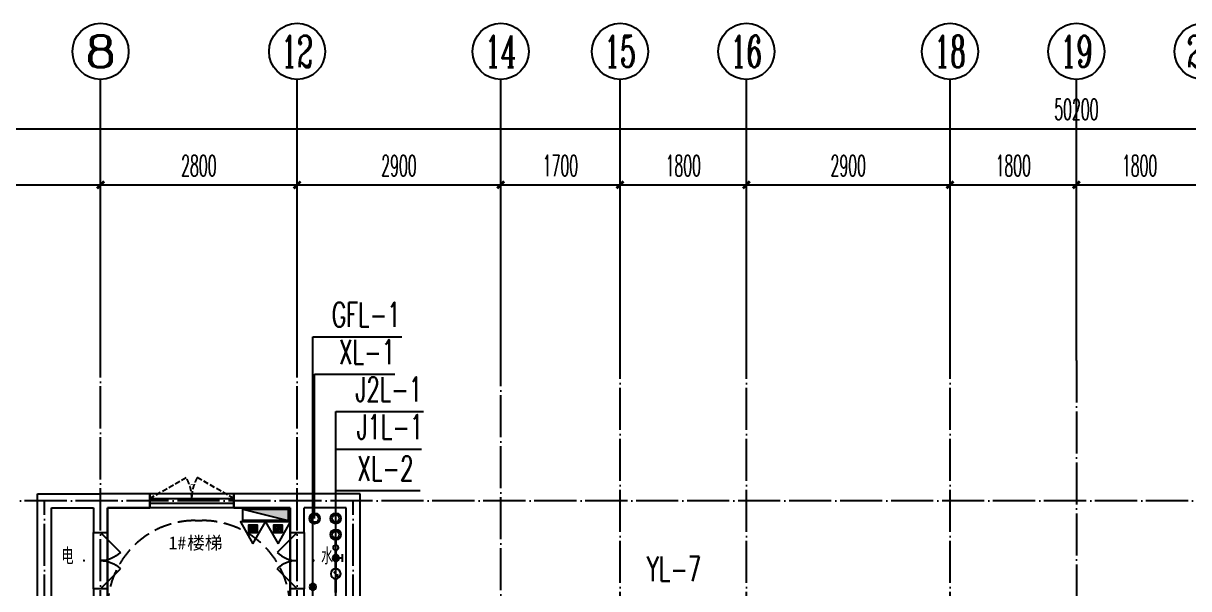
# Model space of a CAD drawing. Extents: x 27938 to 1507990, y 110129 to 923079.
# Drawn here: x 837917 to 854517, y 529540 to 537590 of the extents above; entities that cross this region are included whole.
import ezdxf
from ezdxf.enums import TextEntityAlignment as Align

# ---------------------------------------------------------------- set-up
doc = ezdxf.new("R2010")
doc.units = 0
doc.header["$LTSCALE"] = 1000
doc.header["$MEASUREMENT"] = 0
doc.linetypes.add('DASH', pattern=[0.35, 0.25, -0.1])
doc.linetypes.add('DOTE', pattern=[2.42, 2, -0.2, 0.02, -0.2])
for name, color, linetype in [('AXIS', 3, 'Continuous'), ('AXIS_TEXT', 7, 'Continuous'), ('DIM_SYMB', 3, 'Continuous'), ('DIM_不分区消火栓', 1, 'Continuous'), ('DIM_管井排水', 5, 'Continuous'), ('DIM_给水', 3, 'Continuous'), ('DIM_雨水', 4, 'Continuous'), ('DOTE', 1, 'Continuous'), ('EQUIP_地漏', 7, 'Continuous'), ('EQUIP_消火栓', 7, 'Continuous'), ('EQUIP_消防', 7, 'Continuous'), ('PUB_TEXT', 4, 'Continuous'), ('STAIR', 2, 'Continuous'), ('VPIPE-不分区消火栓', 1, 'Continuous'), ('VPIPE-消防', 1, 'X1'), ('VPIPE-给水', 3, 'J1'), ('VPIPE-给水中', 72, 'J2'), ('WALL', 9, 'Continuous'), ('WINDOW', 4, 'Continuous'), ('WINDOW_TEXT', 7, 'Continuous'), ('污水', 3, 'Continuous'), ('给水', 4, 'Continuous')]:
    doc.layers.add(name, color=color, linetype=linetype)
doc.styles.add('_TCH_AXIS', font='COMPLEX', dxfattribs={"bigfont": 'GBCBIG'})
doc.styles.add('_TCH_DIM_T3', font='SIMPLEX.shx', dxfattribs={"width": 0.494118, "bigfont": 'GBCBIG.shx'})
doc.styles.add('_TCH_WINDOW', font='SIMPLEX.shx', dxfattribs={"width": 0.7, "height": 3.5, "bigfont": 'GBCBIG.shx'})
doc.styles.add('_TWT_SERIAL', font='SIMPLEX', dxfattribs={"width": 0.8, "height": 3.5, "bigfont": 'HZTXT'})
doc.styles.add('COMPLEX', font='COMPLEX')
doc.styles.get("Standard").update_dxf_attribs({"font": 'gbenor.shx', "bigfont": 'gbcbig.shx'})
doc.styles.add('黑体', font='simhei.ttf')
doc.linetypes.add('J1', pattern='A,3,-0.2,["J1",Standard,S=0.25,R=0,X=-0.1,Y=-0.115],-0.35', length=3.55)
doc.linetypes.add('J2', pattern='A,3,-0.2,["J2",Standard,S=0.25,R=0,X=-0.1,Y=-0.115],-0.35', length=3.55)
doc.linetypes.add('X1', pattern='A,3,-0.2,["X1",Standard,S=0.25,R=0,X=-0.1,Y=-0.115],-0.35', length=3.55)
doc.dimstyles.new('_TCH_ARCH&&100', dxfattribs={"dimtxt": 297.5, "dimasz": 100, "dimexe": 250, "dimexo": 300, "dimgap": 126.25, "dimtad": 1, "dimdec": 0, "dimzin": 0, "dimdsep": 46, "dimtxsty": '_TCH_DIM_T3', "dimblk": 'ARCHTICK', "dimcen": 0.09, "dimclrt": 4, "dimazin": 2, "dimtfac": 1, "dimtdec": 0, "dimtix": 1, "dimtmove": 2, "dimatfit": 3, "dimfxl": 100, "dimtolj": 1, "dimtzin": 0, "dimarcsym": 0})

# ---------------------------------------------------------------- blocks, each defined once
blk = doc.blocks.new('GDGDGDSDA')
at = {"layer": 'DOTE', "color": 0, "linetype": 'DOTE', "ltscale": 0.3}
for p, q in [((430435, 370059), (430435, 376108)), ((433235, 370059), (433235, 376108)), ((436135, 370658), (436135, 376108)), ((437835, 367858), (437835, 376108)), ((439635, 367858), (439635, 376108)), ((442535, 367858), (442535, 376108)), ((444335, 376108), (444335, 359558)), ((471335, 374108), (417335, 374108)), ((429635, 372458), (429635, 374108)), ((434035, 372458), (434035, 374108))]:
    blk.add_line(p, q, dxfattribs=at)
blk = doc.blocks.new('$TwtSys$00000434')
for p, q in [((-0.5, 0.5), (-0.5, -0.5)), ((-0.5, -0.5), (0.5, 0.5)), ((0.5, 0.5), (-0.5, 0.5)), ((0.5, -0.5), (0.5, 0.5)), ((-0.5, -0.5), (0.5, -0.5))]:
    blk.add_line(p, q)
blk.add_solid([(0.5, -0.5), (0.5, 0.5), (-0.5, -0.5)])
blk = doc.blocks.new('$TwtSys$00000546')
h = blk.add_hatch()
h.set_pattern_fill('ANSI31', color=1, scale=200, style=0)
h.set_pattern_definition([(45, (-38543.802, -6670.83), (-17.67767, 17.67767), [])])
h.paths.add_polyline_path([(-65, 174), (65, 174), (65, 44), (-65, 44)])
at = {"color": 1}
for points in [[(0, 344), (-198, 0), (198, 0)], [(-65, 174), (65, 174), (65, 44), (-65, 44)]]:
    blk.add_lwpolyline(points, close=True, dxfattribs=at)
blk = doc.blocks.new('A$C2705576B')
at = {"layer": '给水'}
h = blk.add_hatch(color=256, dxfattribs=at)
edge = h.paths.add_edge_path()
edge.add_arc((795, -1741), 47.2, 0, 360)
for p, q in [((740, -1645), (849, -1645)), ((795, -1741), (795, -1645)), ((601, -1768), (525, -1704)), ((525, -1704), (564, -1715))]:
    blk.add_line(p, q, dxfattribs=at)
at = {"layer": '给水', "const_width": 35.4}
for points in [[(499, -1741), (302, -1741)], [(903, -1741), (641, -1741)], [(1053, -1741), (978, -1741)]]:
    blk.add_lwpolyline(points, dxfattribs=at)
at = {"layer": '给水'}
for centre, radius in [((570, -1741), 70.8), ((795, -1741), 47.2), ((941, -1741), 37.5)]:
    blk.add_circle(centre, radius, dxfattribs=at)
blk = doc.blocks.new('$TwtSys$00000141')
at = {"color": 1}
for p, q in [((-47, 4), (-5, 46)), ((-47, 4), (-5, 46)), ((-44, -18), (18, 44)), ((-44, -18), (18, 44)), ((-33, -33), (33, 33)), ((-33, -33), (33, 33)), ((-16, -44), (44, 16)), ((-16, -44), (44, 16)), ((6, -46), (46, -6)), ((6, -46), (46, -6))]:
    blk.add_line(p, q, dxfattribs=at)
blk.add_circle((0, 0), 47, dxfattribs=at)
blk.add_circle((0, 0), 47, dxfattribs=at)
blk = doc.blocks.new('_ArchTick')
at = {"color": 0, "linetype": 'ByBlock', "const_width": 0.4}
blk.add_lwpolyline([(-0.5, -0.5), (0.5, 0.5)], dxfattribs=at)
blk = doc.blocks.new('*D795')
at = {"layer": 'AXIS', "color": 0, "lineweight": -2}
for p, q in [((852917, 533090), (852917, 535540)), ((854717, 533090), (854717, 535540)), ((852917, 535290), (854717, 535290))]:
    blk.add_line(p, q, dxfattribs=at)
at = {"layer": 'Defpoints', "color": 0}
for p in [(854717, 535290), (852917, 532790), (854717, 532790)]:
    blk.add_point(p, dxfattribs=at)
at = {"layer": 'AXIS', "color": 0, "lineweight": -2, "xscale": 100, "yscale": 100, "zscale": 100, "rotation": 180}
blk.add_blockref('_ArchTick', (852917, 535290), dxfattribs=at)
at = {"layer": 'AXIS', "color": 0, "lineweight": -2, "xscale": 100, "yscale": 100, "zscale": 100}
blk.add_blockref('_ArchTick', (854717, 535290), dxfattribs=at)
at = {"layer": 'AXIS', "color": 4, "insert": (853817, 535565), "char_height": 297.5, "attachment_point": 5, "style": '_TCH_DIM_T3'}
blk.add_mtext('\\A1;1800', dxfattribs=at)
blk = doc.blocks.new('*D801')
at = {"layer": 'AXIS', "color": 0, "lineweight": -2}
for p, q in [((836117, 533090), (836117, 535540)), ((839017, 533090), (839017, 535540)), ((836117, 535290), (839017, 535290))]:
    blk.add_line(p, q, dxfattribs=at)
at = {"layer": 'Defpoints', "color": 0}
for p in [(839017, 535290), (836117, 532790), (839017, 532790)]:
    blk.add_point(p, dxfattribs=at)
at = {"layer": 'AXIS', "color": 0, "lineweight": -2, "xscale": 100, "yscale": 100, "zscale": 100, "rotation": 180}
blk.add_blockref('_ArchTick', (836117, 535290), dxfattribs=at)
at = {"layer": 'AXIS', "color": 0, "lineweight": -2, "xscale": 100, "yscale": 100, "zscale": 100}
blk.add_blockref('_ArchTick', (839017, 535290), dxfattribs=at)
at = {"layer": 'AXIS', "color": 4, "insert": (837567, 535565), "char_height": 297.5, "attachment_point": 5, "style": '_TCH_DIM_T3'}
blk.add_mtext('\\A1;2900', dxfattribs=at)
blk = doc.blocks.new('*D802')
at = {"layer": 'AXIS', "color": 0, "lineweight": -2}
for p, q in [((839017, 533090), (839017, 535540)), ((841817, 533090), (841817, 535540)), ((839017, 535290), (841817, 535290))]:
    blk.add_line(p, q, dxfattribs=at)
at = {"layer": 'Defpoints', "color": 0}
for p in [(841817, 535290), (839017, 532790), (841817, 532790)]:
    blk.add_point(p, dxfattribs=at)
at = {"layer": 'AXIS', "color": 0, "lineweight": -2, "xscale": 100, "yscale": 100, "zscale": 100, "rotation": 180}
blk.add_blockref('_ArchTick', (839017, 535290), dxfattribs=at)
at = {"layer": 'AXIS', "color": 0, "lineweight": -2, "xscale": 100, "yscale": 100, "zscale": 100}
blk.add_blockref('_ArchTick', (841817, 535290), dxfattribs=at)
at = {"layer": 'AXIS', "color": 4, "insert": (840417, 535565), "char_height": 297.5, "attachment_point": 5, "style": '_TCH_DIM_T3'}
blk.add_mtext('\\A1;2800', dxfattribs=at)
blk = doc.blocks.new('*D803')
at = {"layer": 'AXIS', "color": 0, "lineweight": -2}
for p, q in [((841817, 533090), (841817, 535540)), ((844717, 533090), (844717, 535540)), ((841817, 535290), (844717, 535290))]:
    blk.add_line(p, q, dxfattribs=at)
at = {"layer": 'Defpoints', "color": 0}
for p in [(844717, 535290), (841817, 532790), (844717, 532790)]:
    blk.add_point(p, dxfattribs=at)
at = {"layer": 'AXIS', "color": 0, "lineweight": -2, "xscale": 100, "yscale": 100, "zscale": 100, "rotation": 180}
blk.add_blockref('_ArchTick', (841817, 535290), dxfattribs=at)
at = {"layer": 'AXIS', "color": 0, "lineweight": -2, "xscale": 100, "yscale": 100, "zscale": 100}
blk.add_blockref('_ArchTick', (844717, 535290), dxfattribs=at)
at = {"layer": 'AXIS', "color": 4, "insert": (843267, 535565), "char_height": 297.5, "attachment_point": 5, "style": '_TCH_DIM_T3'}
blk.add_mtext('\\A1;2900', dxfattribs=at)
blk = doc.blocks.new('*D804')
at = {"layer": 'AXIS', "color": 0, "lineweight": -2}
for p, q in [((844717, 533090), (844717, 535540)), ((846417, 533090), (846417, 535540)), ((844717, 535290), (846417, 535290))]:
    blk.add_line(p, q, dxfattribs=at)
at = {"layer": 'Defpoints', "color": 0}
for p in [(846417, 535290), (844717, 532790), (846417, 532790)]:
    blk.add_point(p, dxfattribs=at)
at = {"layer": 'AXIS', "color": 0, "lineweight": -2, "xscale": 100, "yscale": 100, "zscale": 100, "rotation": 180}
blk.add_blockref('_ArchTick', (844717, 535290), dxfattribs=at)
at = {"layer": 'AXIS', "color": 0, "lineweight": -2, "xscale": 100, "yscale": 100, "zscale": 100}
blk.add_blockref('_ArchTick', (846417, 535290), dxfattribs=at)
at = {"layer": 'AXIS', "color": 4, "insert": (845567, 535565), "char_height": 297.5, "attachment_point": 5, "style": '_TCH_DIM_T3'}
blk.add_mtext('\\A1;1700', dxfattribs=at)
blk = doc.blocks.new('*D805')
at = {"layer": 'AXIS', "color": 0, "lineweight": -2}
for p, q in [((846417, 533090), (846417, 535540)), ((848217, 533090), (848217, 535540)), ((846417, 535290), (848217, 535290))]:
    blk.add_line(p, q, dxfattribs=at)
at = {"layer": 'Defpoints', "color": 0}
for p in [(848217, 535290), (846417, 532790), (848217, 532790)]:
    blk.add_point(p, dxfattribs=at)
at = {"layer": 'AXIS', "color": 0, "lineweight": -2, "xscale": 100, "yscale": 100, "zscale": 100, "rotation": 180}
blk.add_blockref('_ArchTick', (846417, 535290), dxfattribs=at)
at = {"layer": 'AXIS', "color": 0, "lineweight": -2, "xscale": 100, "yscale": 100, "zscale": 100}
blk.add_blockref('_ArchTick', (848217, 535290), dxfattribs=at)
at = {"layer": 'AXIS', "color": 4, "insert": (847317, 535565), "char_height": 297.5, "attachment_point": 5, "style": '_TCH_DIM_T3'}
blk.add_mtext('\\A1;1800', dxfattribs=at)
blk = doc.blocks.new('*D806')
at = {"layer": 'AXIS', "color": 0, "lineweight": -2}
for p, q in [((848217, 533090), (848217, 535540)), ((851117, 533090), (851117, 535540)), ((848217, 535290), (851117, 535290))]:
    blk.add_line(p, q, dxfattribs=at)
at = {"layer": 'Defpoints', "color": 0}
for p in [(851117, 535290), (848217, 532790), (851117, 532790)]:
    blk.add_point(p, dxfattribs=at)
at = {"layer": 'AXIS', "color": 0, "lineweight": -2, "xscale": 100, "yscale": 100, "zscale": 100, "rotation": 180}
blk.add_blockref('_ArchTick', (848217, 535290), dxfattribs=at)
at = {"layer": 'AXIS', "color": 0, "lineweight": -2, "xscale": 100, "yscale": 100, "zscale": 100}
blk.add_blockref('_ArchTick', (851117, 535290), dxfattribs=at)
at = {"layer": 'AXIS', "color": 4, "insert": (849667, 535565), "char_height": 297.5, "attachment_point": 5, "style": '_TCH_DIM_T3'}
blk.add_mtext('\\A1;2900', dxfattribs=at)
blk = doc.blocks.new('*D807')
at = {"layer": 'AXIS', "color": 0, "lineweight": -2}
for p, q in [((851117, 533090), (851117, 535540)), ((852917, 533090), (852917, 535540)), ((851117, 535290), (852917, 535290))]:
    blk.add_line(p, q, dxfattribs=at)
at = {"layer": 'Defpoints', "color": 0}
for p in [(852917, 535290), (851117, 532790), (852917, 532790)]:
    blk.add_point(p, dxfattribs=at)
at = {"layer": 'AXIS', "color": 0, "lineweight": -2, "xscale": 100, "yscale": 100, "zscale": 100, "rotation": 180}
blk.add_blockref('_ArchTick', (851117, 535290), dxfattribs=at)
at = {"layer": 'AXIS', "color": 0, "lineweight": -2, "xscale": 100, "yscale": 100, "zscale": 100}
blk.add_blockref('_ArchTick', (852917, 535290), dxfattribs=at)
at = {"layer": 'AXIS', "color": 4, "insert": (852017, 535565), "char_height": 297.5, "attachment_point": 5, "style": '_TCH_DIM_T3'}
blk.add_mtext('\\A1;1800', dxfattribs=at)
blk = doc.blocks.new('*D808')
at = {"layer": 'AXIS', "color": 0, "lineweight": -2}
for p, q in [((827817, 533090), (827817, 536340)), ((878017, 533090), (878017, 536340)), ((827817, 536090), (878017, 536090))]:
    blk.add_line(p, q, dxfattribs=at)
at = {"layer": 'Defpoints', "color": 0}
for p in [(878017, 536090), (827817, 532790), (878017, 532790)]:
    blk.add_point(p, dxfattribs=at)
at = {"layer": 'AXIS', "color": 0, "lineweight": -2, "xscale": 100, "yscale": 100, "zscale": 100, "rotation": 180}
blk.add_blockref('_ArchTick', (827817, 536090), dxfattribs=at)
at = {"layer": 'AXIS', "color": 0, "lineweight": -2, "xscale": 100, "yscale": 100, "zscale": 100}
blk.add_blockref('_ArchTick', (878017, 536090), dxfattribs=at)
at = {"layer": 'AXIS', "color": 4, "insert": (852917, 536365), "char_height": 297.5, "attachment_point": 5, "style": '_TCH_DIM_T3'}
blk.add_mtext('\\A1;50200', dxfattribs=at)
blk = doc.blocks.new('_AXISO')
at = {"color": 0}
blk.add_circle((0, 0), 0.5, dxfattribs=at)
at = {"layer": 'AXIS_TEXT', "color": 0, "style": 'COMPLEX', "width": 1.041667}
blk.add_attdef('A', text='', height=0.56, dxfattribs=at).set_placement((-0.25, -0.28), (0.25, -0.28), align=Align.FIT)
blk = doc.blocks.new('$WINLIB2D$00000001')
at = {"color": 0}
for points in [[(-0.5, 0.5), (-0.5, -0.5)], [(-0.5, 0.5), (0.5, 0.5)], [(0.5, -0.5), (0.5, 0.5)], [(0.5, 0.167), (-0.5, 0.167)], [(0.5, -0.167), (-0.5, -0.167)], [(-0.5, -0.5), (0.5, -0.5)]]:
    blk.add_lwpolyline(points, dxfattribs=at)
blk = doc.blocks.new('$DorLib2D$00000116')
at = {"color": 0}
for p, q in [((-0.5, 0), (-0.146, 0.354)), ((0.5, 0), (0.146, 0.354))]:
    blk.add_line(p, q, dxfattribs=at)
for centre, start, end in [((-0.5, 0), 0, 45), ((0.5, 0), 135, 180)]:
    blk.add_arc(centre, 0.5, start, end, dxfattribs=at)

msp = doc.modelspace()

# ---------------------------------------------------------------- linework, layer by layer
at = {"layer": 'AXIS', "color": 8}
for p, q in [((839016.6, 532790.4), (839016.6, 536790.4)), ((841816.6, 532790.4), (841816.6, 536790.4)), ((844716.6, 532790.4), (844716.6, 536790.4)), ((846416.6, 532790.4), (846416.6, 536790.4)), ((848216.6, 532790.4), (848216.6, 536790.4)), ((851116.6, 532790.4), (851116.6, 536790.4)), ((852916.6, 532790.4), (852916.6, 536790.4))]:
    msp.add_line(p, q, dxfattribs=at)
at = {"layer": 'DIM_SYMB', "color": 8}
msp.add_lwpolyline([(839741.6, 527050.4, 0, 0, 0), (839741.6, 529975.4, 0, 0, 0), (841091.6, 529975.4, 0, 0, 0), (841091.6, 528740.4, 0, 40, 0), (841091.6, 528890.4, 0, 0, 0)], format="xyseb", dxfattribs=at)
at = {"layer": 'DIM_不分区消火栓'}
for p, q in [((842066.6, 530540.4), (842066.6, 532595.3)), ((842066.6, 532595.3), (843211, 532595.3)), ((842366.6, 529390.4), (842366.6, 530938.3)), ((842366.6, 530938.3), (843568.4, 530938.3))]:
    msp.add_line(p, q, dxfattribs=at)
at = {"layer": 'DIM_管井排水'}
for p, q in [((842041.6, 529365.4), (842041.6, 533127.2)), ((842041.6, 533127.2), (843310.5, 533127.2))]:
    msp.add_line(p, q, dxfattribs=at)
at = {"layer": 'DIM_给水'}
for p, q in [((842366.6, 530540.5), (842366.6, 532063.8)), ((842366.6, 532063.8), (843615, 532063.8)), ((842366.6, 530310.5), (842366.6, 531528.8)), ((842366.6, 531528.8), (843588.2, 531528.8))]:
    msp.add_line(p, q, dxfattribs=at)
at = {"layer": 'STAIR', "color": 8}
for p, q in [((841716.6, 530690.4), (839116.6, 530690.4)), ((839116.6, 530690.4), (839116.6, 529260.4)), ((841716.6, 529260.4), (841716.6, 530690.4))]:
    msp.add_line(p, q, dxfattribs=at)
at = {"layer": 'STAIR', "color": 8, "linetype": 'DASH'}
msp.add_lwpolyline([(839116.6, 529260.4, -0.4142136), (840366.6, 530510.4), (840466.6, 530510.4, -0.4142136), (841716.6, 529260.4)], format="xyb", dxfattribs=at)
at = {"layer": 'VPIPE-不分区消火栓'}
msp.add_circle((842066.6, 530540.4), 55, dxfattribs=at)
at = {"layer": 'VPIPE-消防', "color": 8, "linetype": 'Continuous'}
msp.add_circle((842066.6, 530540.4), 75, dxfattribs=at)
at = {"layer": 'VPIPE-给水', "color": 8, "linetype": 'Continuous'}
for centre in [(842366.6, 530540.5), (842366.6, 530310.5)]:
    msp.add_circle(centre, 75, dxfattribs=at)
at = {"layer": 'VPIPE-给水'}
msp.add_circle((842366.6, 530310.5), 50, dxfattribs=at)
at = {"layer": 'VPIPE-给水中'}
msp.add_circle((842366.6, 530540.5), 50, dxfattribs=at)
at = {"layer": 'WALL', "color": 8}
for p, q in [((838116.6, 530890.4), (839016.6, 530890.4)), ((838116.6, 529240.4), (838116.6, 530890.4)), ((839716.6, 530890.4), (839016.6, 530890.4)), ((839716.6, 530690.4), (839716.6, 530890.4)), ((841816.6, 530890.4), (840916.6, 530890.4)), ((840916.6, 530890.4), (840916.6, 530690.4)), ((842716.6, 530890.4), (841816.6, 530890.4)), ((842716.6, 529240.4), (842716.6, 530890.4)), ((838316.6, 530690.4), (838916.6, 530690.4)), ((838316.6, 529240.4), (838316.6, 530690.4)), ((838916.6, 530690.4), (838916.6, 530340.4)), ((839116.6, 530690.4), (839716.6, 530690.4)), ((839116.6, 530340.4), (839116.6, 530690.4)), ((840916.6, 530690.4), (841716.6, 530690.4)), ((841716.6, 530690.4), (841716.6, 530340.4)), ((842516.6, 530690.4), (841916.6, 530690.4)), ((841916.6, 530340.4), (841916.6, 530690.4)), ((842516.6, 529240.4), (842516.6, 530690.4)), ((838916.6, 530340.4), (839116.6, 530340.4)), ((841716.6, 530340.4), (841916.6, 530340.4)), ((839116.6, 529540.4), (838916.6, 529540.4)), ((838916.6, 529540.4), (838916.6, 529240.4)), ((839116.6, 529140.4), (839116.6, 529540.4)), ((841916.6, 529540.4), (841716.6, 529540.4)), ((841716.6, 529540.4), (841716.6, 529140.4)), ((841916.6, 529240.4), (841916.6, 529540.4))]:
    msp.add_line(p, q, dxfattribs=at)
at = {"layer": 'WINDOW', "color": 8}
for p, q in [((838916.6, 529540.4), (838916.6, 530340.4)), ((839116.6, 529540.4), (839116.6, 530340.4)), ((841716.6, 530340.4), (841716.6, 529540.4)), ((841916.6, 530340.4), (841916.6, 529540.4))]:
    msp.add_line(p, q, dxfattribs=at)
at = {"layer": 'WINDOW', "color": 8, "linetype": 'DASH', "ltscale": 0.3}
for points in [[(839716.6, 530823.8), (840236.2, 531123.8, -0.1316523), (840316.6, 530823.8)], [(840914.7, 530823.8), (840395.1, 531123.8, 0.1316523), (840314.7, 530823.8)]]:
    msp.add_lwpolyline(points, format="xyb", dxfattribs=at)

# ---------------------------------------------------------------- block references
at = {"layer": 'AXIS', "color": 8}
ref = msp.add_blockref('_AXISO', (839016.6, 537190.4), dxfattribs=dict(at, xscale=800, yscale=800, zscale=800))
ref.add_attrib('A', '8', dxfattribs={"layer": 'AXIS_TEXT', "color": 8, "ltscale": 0.5, "height": 452.5, "style": '_TCH_AXIS', "width": 1.5}).set_placement((838790.3, 536964.2), (839242.9, 536964.2), align=Align.FIT)
ref = msp.add_blockref('_AXISO', (841816.6, 537190.4), dxfattribs=dict(at, xscale=800, yscale=800, zscale=800))
ref.add_attrib('A', '12', dxfattribs={"layer": 'AXIS_TEXT', "color": 8, "ltscale": 0.5, "height": 452.55, "style": '_TCH_AXIS', "width": 0.724138}).set_placement((841590.3, 536964.2), (842042.9, 536964.2), align=Align.FIT)
ref = msp.add_blockref('_AXISO', (844716.6, 537190.4), dxfattribs=dict(at, xscale=800, yscale=800, zscale=800))
ref.add_attrib('A', '14', dxfattribs={"layer": 'AXIS_TEXT', "color": 8, "ltscale": 0.5, "height": 452.55, "style": '_TCH_AXIS', "width": 0.677419}).set_placement((844490.3, 536964.2), (844942.9, 536964.2), align=Align.FIT)
ref = msp.add_blockref('_AXISO', (846416.6, 537190.4), dxfattribs=dict(at, xscale=800, yscale=800, zscale=800))
ref.add_attrib('A', '15', dxfattribs={"layer": 'AXIS_TEXT', "color": 8, "ltscale": 0.5, "height": 452.55, "style": '_TCH_AXIS', "width": 0.724138}).set_placement((846190.3, 536964.2), (846642.9, 536964.2), align=Align.FIT)
ref = msp.add_blockref('_AXISO', (848216.6, 537190.4), dxfattribs=dict(at, xscale=800, yscale=800, zscale=800))
ref.add_attrib('A', '16', dxfattribs={"layer": 'AXIS_TEXT', "color": 8, "ltscale": 0.5, "height": 452.55, "style": '_TCH_AXIS', "width": 0.724138}).set_placement((847990.3, 536964.2), (848442.9, 536964.2), align=Align.FIT)
ref = msp.add_blockref('_AXISO', (851116.6, 537190.4), dxfattribs=dict(at, xscale=800, yscale=800, zscale=800))
ref.add_attrib('A', '18', dxfattribs={"layer": 'AXIS_TEXT', "color": 8, "ltscale": 0.5, "height": 452.55, "style": '_TCH_AXIS', "width": 0.724138}).set_placement((850890.3, 536964.2), (851342.9, 536964.2), align=Align.FIT)
ref = msp.add_blockref('_AXISO', (852916.6, 537190.4), dxfattribs=dict(at, xscale=800, yscale=800, zscale=800))
ref.add_attrib('A', '19', dxfattribs={"layer": 'AXIS_TEXT', "color": 8, "ltscale": 0.5, "height": 452.55, "style": '_TCH_AXIS', "width": 0.724138}).set_placement((852690.3, 536964.2), (853142.9, 536964.2), align=Align.FIT)
ref = msp.add_blockref('_AXISO', (854716.6, 537190.4), dxfattribs=dict(at, xscale=800, yscale=800, zscale=800))
ref.add_attrib('A', '20', dxfattribs={"layer": 'AXIS_TEXT', "color": 8, "ltscale": 0.5, "height": 452.55, "style": '_TCH_AXIS', "width": 0.617647}).set_placement((854490.3, 536964.2), (854942.9, 536964.2), align=Align.FIT)
at = {"layer": 'DOTE', "color": 169}
msp.add_blockref('GDGDGDSDA', (408581.8, 156682.1), dxfattribs=at)
at = {"layer": 'EQUIP_地漏', "color": 8, "xscale": -1, "rotation": 359.999999999891}
msp.add_blockref('$TwtSys$00000141', (842041.6, 529565.4), dxfattribs=at)
at = {"layer": 'EQUIP_消火栓', "color": 8, "xscale": -650, "yscale": 160, "zscale": 650, "rotation": 180}
msp.add_blockref('$TwtSys$00000434', (841366.6, 530590.4), dxfattribs=at)
at = {"layer": 'EQUIP_消防', "color": 8, "xscale": 0.9, "yscale": 0.9, "zscale": 0.9, "rotation": 180}
for p in [(841188, 530490.5), (841545.1, 530490.5)]:
    msp.add_blockref('$TwtSys$00000546', p, dxfattribs=at)
at = {"layer": 'WINDOW', "color": 8}
ref = msp.add_blockref('$WINLIB2D$00000001', (840316.6, 530790.4), dxfattribs=dict(at, xscale=-1200, yscale=-200, zscale=-1200))
ref.add_attrib('A', 'C1214', (840312.2, 531025.8), dxfattribs={"layer": 'WINDOW_TEXT', "color": 8, "ltscale": 0.5, "height": 4.25, "style": '_TCH_WINDOW', "width": 0.494118})
ref = msp.add_blockref('$DorLib2D$00000116', (839016.6, 529940.4), dxfattribs=dict(at, xscale=800, yscale=-800, zscale=800, rotation=89.99999999025357))
ref.add_attrib('A', 'BFM0818', (838781.2, 529933.8), dxfattribs={"layer": 'WINDOW_TEXT', "color": 8, "ltscale": 0.5, "height": 4.25, "rotation": 90, "style": '_TCH_WINDOW', "width": 0.494118})
ref = msp.add_blockref('$DorLib2D$00000116', (841816.6, 529940.4), dxfattribs=dict(at, xscale=-800, yscale=-800, zscale=-800, rotation=270.0000100699408))
ref.add_attrib('A', 'BFM0818', (842056.2, 529933.8), dxfattribs={"layer": 'WINDOW_TEXT', "color": 8, "ltscale": 0.5, "height": 4.25, "rotation": 90.00001, "style": '_TCH_WINDOW', "width": 0.494118})
at = {"layer": '污水', "color": 8, "xscale": -1, "rotation": 269.999999999891}
msp.add_blockref('A$C2705576B', (844107.8, 529182.6), dxfattribs=at)

# ---------------------------------------------------------------- texts
at = {"layer": 'DIM_不分区消火栓', "color": 7, "style": '_TWT_SERIAL', "width": 0.64}
for s, p in [('XL-1', (842415.6, 532735.3)), ('XL-2', (842677.1, 531078.3))]:
    msp.add_text(s, height=350, dxfattribs=at).set_placement(p)
at = {"layer": 'DIM_管井排水', "color": 7, "style": '_TWT_SERIAL', "width": 0.64}
msp.add_text('GFL-1', height=350, dxfattribs=at).set_placement((842312.5, 533267.2))
at = {"layer": 'DIM_给水', "color": 7, "style": '_TWT_SERIAL', "width": 0.64}
for s, p in [('J2L-1', (842649, 532203.8)), ('J1L-1', (842664.9, 531668.8))]:
    msp.add_text(s, height=350, dxfattribs=at).set_placement(p)
at = {"layer": 'DIM_雨水', "color": 7, "style": '_TWT_SERIAL', "width": 0.64}
msp.add_text('YL-7', height=350, dxfattribs=at).set_placement((846797.1, 529646.7))
at = {"layer": 'PUB_TEXT', "color": 8, "style": '黑体'}
for s, p in [('1#', (839986.6, 530100.5)), ('楼梯', (840251.3, 530100.5))]:
    msp.add_text(s, height=184.01, dxfattribs=at).set_placement(p)
at = {"layer": 'PUB_TEXT', "color": 8}
for s, p in [('电', (838462.8, 529885.2)), ('水', (842157.6, 529885.2))]:
    msp.add_text(s, height=236.3, dxfattribs=at).set_placement(p)

# ---------------------------------------------------------------- dimensions: what is measured, and where the dimension line sits
at = {"layer": 'AXIS', "color": 8}
for p1, p2, distance, picture, middle in [((827816.6, 532790.4), (878016.6, 532790.4), 3300, '*D808', (852916.6, 536365.4)), ((836116.6, 532790.4), (839016.6, 532790.4), 2500, '*D801', (837566.6, 535565.4)), ((839016.6, 532790.4), (841816.6, 532790.4), 2500, '*D802', (840416.6, 535565.4)), ((841816.6, 532790.4), (844716.6, 532790.4), 2500, '*D803', (843266.6, 535565.4)), ((844716.6, 532790.4), (846416.6, 532790.4), 2500, '*D804', (845566.6, 535565.4)), ((846416.6, 532790.4), (848216.6, 532790.4), 2500, '*D805', (847316.6, 535565.4)), ((848216.6, 532790.4), (851116.6, 532790.4), 2500, '*D806', (849666.6, 535565.4)), ((851116.6, 532790.4), (852916.6, 532790.4), 2500, '*D807', (852016.6, 535565.4)), ((852916.6, 532790.4), (854716.6, 532790.4), 2500, '*D795', (853816.6, 535565.4))]:
    dim = msp.add_aligned_dim(p1=p1, p2=p2, distance=distance, dimstyle='_TCH_ARCH&&100', dxfattribs=at)
    dim.commit()
    dim.dimension.update_dxf_attribs({"geometry": picture, "text_midpoint": middle})

doc.saveas('drawing.dxf')
